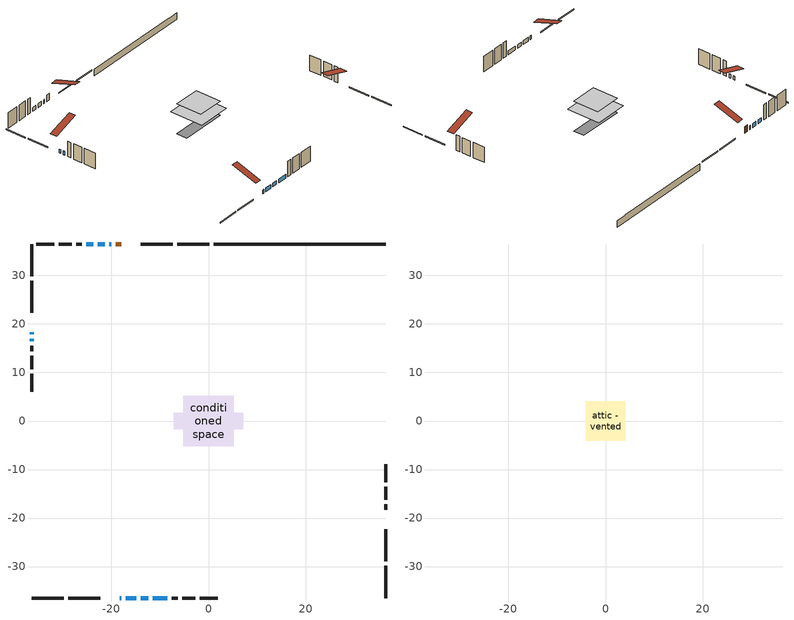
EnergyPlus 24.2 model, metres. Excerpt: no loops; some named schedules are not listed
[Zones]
conditioned space
 floor outside (Floor1 construction): -2.13,-2.13 -2.13,2.13 2.13,2.13 2.13,-2.13 z0.3
 floor adiabatic (AdiabaticFloorConstruction): -5.24,-5.24 -5.24,5.24 5.24,5.24 5.24,-5.24 z2.74
 floor foundation (Slab1 construction): -7.13,-1.71 -7.13,1.71 7.13,1.71 7.13,-1.71 z-1.83
 wall outside (RimJoist1 construction): 0.19,36.47 -6.44,36.47 / -36.47,-36.47 -29.84,-36.47 / -36.47,36.47 -36.47,29.84 / 36.47,-36.47 36.47,-29.84 z0.3:0.6
 wall outside (RimJoist2 construction): -7.37,36.47 -14,36.47 / -28.92,-36.47 -22.29,-36.47 / -36.47,28.92 -36.47,22.29 / 36.47,-28.92 36.47,-22.29 z0.3:0.6
 wall outside (AdiabaticWallConstruction 1): -17.96,36.47 -19.13,36.47 z0.3:2.33
 wall outside (AdiabaticWallConstruction): -20.05,36.47 -20.44,36.47 / -21.36,36.47 -22.8,36.47 / -18.33,-36.47 -17.93,-36.47 / -17,-36.47 -14.88,-36.47 / -36.47,18.33 -36.47,17.85 / -23.72,36.47 -25.16,36.47 / -13.96,-36.47 -12.43,-36.47 / -11.5,-36.47 -8.45,-36.47 / -36.47,16.93 -36.47,16.45 z0.3:1.52
 wall outside (Wall1 construction): -26.08,36.47 -27.24,36.47 / -7.52,-36.47 -6.37,-36.47 / -36.47,15.52 -36.47,14.36 / 36.47,-18.33 36.47,-17.18 z0.3:5.18
 wall outside (Wall2 construction): -28.17,36.47 -30.9,36.47 / -5.44,-36.47 -2.71,-36.47 / -36.47,13.44 -36.47,10.71 / 36.47,-16.25 36.47,-13.52 z0.3:5.18
 wall outside (Wall3 construction): -31.83,36.47 -35.55,36.47 / -1.78,-36.47 1.94,-36.47 / -36.47,9.78 -36.47,6.06 / 36.47,-12.59 36.47,-8.87 z0.3:5.18
 wall foundation (FoundationWall1 construction): 1.12,36.47,-1.83 1.12,36.47,0.3 32.94,36.47,0.3 32.94,36.47,0.14 36.47,36.47,0.14 36.47,36.47,-1.83
 window (WindowConstruction 7): -20.05,36.47 -20.44,36.47 z0.3:1.52
 window (WindowConstruction 4): -21.36,36.47 -22.8,36.47 z0.3:1.52
 window (WindowConstruction 5): -18.33,-36.47 -17.93,-36.47 z0.3:1.52
 window (WindowConstruction 6): -17,-36.47 -14.88,-36.47 z0.3:1.52
 window (WindowConstruction 8): -36.47,18.33 -36.47,17.85 z0.3:1.52
 window (WindowConstruction): -23.72,36.47 -25.16,36.47 z0.3:1.52
 window (WindowConstruction 1): -13.95,-36.47 -12.43,-36.47 z0.3:1.52
 window (WindowConstruction 2): -11.5,-36.47 -8.45,-36.47 z0.3:1.52
 window (WindowConstruction 3): -36.47,16.92 -36.47,16.45 z0.3:1.52
 door (Door): -17.96,36.47 -19.13,36.47 z0.3:2.33
 ceiling adiabatic (AdiabaticFloorConstruction): 5.24,-5.24 5.24,5.24 -5.24,5.24 -5.24,-5.24 z2.74
attic - vented
 floor to conditioned space (Floor2 construction Reversed): -4.09,-4.09 -4.09,4.09 4.09,4.09 4.09,-4.09 z5.18
 roof outside (Roof1 construction): -17.03,36.47,5.18 -17.03,28.51,7.83 -14.93,28.51,7.83 -14.93,36.47,5.18; -19.26,-36.47,5.18 -19.26,-28.51,7.83 -21.36,-28.51,7.83 -21.36,-36.47,5.18; -36.47,19.26,5.18 -28.51,19.26,7.83 -28.51,21.36,7.83 -36.47,21.36,5.18; 36.47,-19.26,5.18 28.51,-19.26,7.83 28.51,-21.36,7.83 36.47,-21.36,5.18
[Building]
Building 1: Terrain=Suburbs
[Site:Location]
Toronto City Centre_ON: Latitude {deg}=43.63; Longitude {deg}=-79.39; Time Zone {hr}=-5; Elevation {m}=77; Keep Site Location Information=Yes
[Site:GroundTemperature:Shallow]
5.01852, 3.26908, 3.12898, 3.95918, 7.29196, 10.6092, 13.4851, 15.3069, 15.4617, 13.9799, 11.1774, 7.9619
[Site:WaterMainsTemperature]
Calculation Method=Schedule; Temperature Schedule=mains temperature schedule
[Material] Roughness=Rough; Thermal Absorptance=0.9
Name | Thickness {m} | Conductivity {W/m-K} | Density {kg/m3} | Specific Heat {J/kg-K} | Solar Absorptance | Visible Absorptance
asphalt or fiberglass shingles | 0.00635 | 0.162714 | 1121.4 | 1465.45 | 0.4 | 0.4
ceiling loosefill ins | 0.169333 | 0.0480833 | 16.02 | 1046.75 | 0.7 | 0.7
ceiling stud and cavity | 0.1397 | 0.11399 | 65.682 | 1177.47 | 0.7 | 0.7
concrete 4.0 in. | 0.1016 | 1.803125 | 2242.8 | 837.4 | 0.7 | 0.7
concrete 8.0 in. | 0.2032 | 1.803125 | 2242.8 | 837.4 | 0.7 | 0.7
door material | 0.04445 | 0.053851 | 512.64 | 1214.23 | 0.7 | 0.7
exterior vertical ins | 0.0457286 | 0.029427 | 32.04 | 1214.23 | 0.7 | 0.7
floor covering | 0.0127 | 0.0433444 | 54.468 | 1339.84 | 0.6 | 0.6
floor rigid ins; rim joist rigid ins | 0.051816 | 0.029427 | 32.04 | 1214.23 | 0.7 | 0.7
floor rigid ins 1; wall rigid ins | 0.512978 | 0.029427 | 32.04 | 1214.23 | 0.7 | 0.7
floor stud and cavity | 0.1397 | 0.0888242 | 92.3553 | 1139.71 | 0.7 | 0.7
floor stud and cavity 1 | 0.1397 | 1.75129 | 37.0049 | 1207.88 | 0.7 | 0.7
furniture material conditioned space 1 | 0.1524 | 0.115458 | 640.8 | 1214.23 | 0.6 | 0.6
gypsum board | 0.0127 | 0.160291 | 801 | 837.4 | 0.6 | 0.6
gypsum board 1 | 0.0127 | 0.160291 | 801 | 837.4 | 0.7 | 0.7
osb sheathing 0.5 in. | 0.0127 | 0.115458 | 512.64 | 1214.23 | 0.7 | 0.7
osb sheathing 0.75 in. | 0.01905 | 0.115458 | 512.64 | 1214.23 | 0.7 | 0.7
osb sheathing 2.0 in. | 0.0508 | 0.115458 | 512.64 | 1214.23 | 0.7 | 0.7
rim joist stud and cavity | 0.0508 | 0.0451784 | 125.044 | 1163.47 | 0.6 | 0.6
rim joist stud and cavity 1 | 0.0508 | 0.0402607 | 125.044 | 1163.47 | 0.6 | 0.6
wall stud and cavity | 0.1397 | 0.0814562 | 139.0536 | 1170.24 | 0.7 | 0.7
wall stud and cavity 1 | 0.1397 | 0.0817921 | 139.0536 | 1170.24 | 0.7 | 0.7
wall stud and cavity 2 | 0.0889 | 0.380278 | 52.3479 | 1209.89 | 0.7 | 0.7
wall stud and cavity 3 | 0.0889 | 0.391764 | 83.0341 | 1211.67 | 0.7 | 0.7
wood siding | 0.0254 | 0.102417 | 544.68 | 1172.36 | 0.4 | 0.4
wood siding 1; wood siding 2; wood siding 3 | 0.0254 | 0.102417 | 544.68 | 1172.36 | 0.7 | 0.7
[WindowMaterial:SimpleGlazingSystem]
Name | U-Factor {W/m2-K} | Solar Heat Gain Coefficient
WindowMaterial | 2.48753 | 0.46
WindowMaterial 1 | 2.333658 | 0.53
WindowMaterial 2 | 2.197386 | 0.59
WindowMaterial 3 | 2.61813 | 0.41
WindowMaterial 4 | 2.17354 | 0.59
WindowMaterial 5 | 7.55855 | 0.54
WindowMaterial 6 | 2.73055 | 0.34
[Construction]
AdiabaticFloorConstruction: floor stud and cavity 1, floor rigid ins 1, osb sheathing 0.75 in., floor covering
AdiabaticWallConstruction: wood siding 2, wall rigid ins, wall stud and cavity 2, gypsum board
AdiabaticWallConstruction 1: wood siding 3, wall rigid ins, wall stud and cavity 2, gypsum board
Door: door material
Floor1 construction: floor stud and cavity, floor rigid ins, osb sheathing 0.75 in., floor covering
Floor2 construction Reversed: gypsum board, ceiling stud and cavity, ceiling loosefill ins
FoundationWall1 construction: concrete 8.0 in., gypsum board 1
furniture construction conditioned space 1: furniture material conditioned space 1
PartitionWallConstruction: gypsum board, wall stud and cavity 3, gypsum board
RimJoist1 construction: wood siding 1, osb sheathing 2.0 in., rim joist stud and cavity
RimJoist2 construction: wood siding 1, rim joist rigid ins, osb sheathing 2.0 in., rim joist stud and cavity 1
Roof1 construction: asphalt or fiberglass shingles
Slab1 construction: concrete 4.0 in.
Wall1 construction; Wall3 construction: wood siding, osb sheathing 0.5 in., wall stud and cavity, gypsum board
Wall2 construction: wood siding, osb sheathing 0.5 in., wall stud and cavity 1, gypsum board
WindowConstruction; WindowConstruction 3; WindowConstruction 4: WindowMaterial
WindowConstruction 1: WindowMaterial 1
WindowConstruction 2: WindowMaterial 2
WindowConstruction 5: WindowMaterial 3
WindowConstruction 6: WindowMaterial 4
WindowConstruction 7: WindowMaterial 5
WindowConstruction 8: WindowMaterial 6
[Zone] Multiplier=1; Part of Total Floor Area=Yes
Name | Volume {m3}
attic - vented | 28.833
conditioned space | 395.8
[Space]
Name | Zone | Volume {m3}
attic - vented 1 | attic - vented | 28.833
conditioned space 1 | conditioned space | 395.8
[ZoneInfiltration:EffectiveLeakageArea]
infil attic - vented 1: Zone or Space=attic - vented 1; Schedule=Always On Discrete; Effective Air Leakage Area {cm2}=2816.42; Stack Coefficient=0.000184647; Wind Coefficient=9.18104e-06
[ZoneMixing]
whole house fan mix: Zone or Space=attic - vented; Schedule=Always On Continuous; Design Flow Rate Calculation Method=Flow/Zone; Design Flow Rate {m3/s}=0; Source Zone or Space=conditioned space
[SurfaceProperty:ExposedFoundationPerimeter]
Slab1: Exposed Perimeter Calculation Method=TotalExposedPerimeter; Total Exposed Perimeter {m}=35.356
[InternalMass] Zone or ZoneList=conditioned space; Space or SpaceList=conditioned space 1
Name | Construction | Surface Area {m2}
furniture mass conditioned space 1 | furniture construction conditioned space 1 | 70.76
partition wall mass | PartitionWallConstruction | 176.9
[Lights]
interior lighting: Zone or ZoneList or Space or SpaceList=conditioned space 1; Schedule=interior lighting schedule; Design Level Calculation Method=LightingLevel; Lighting Level {W}=343.2; Return Air Fraction=0; Fraction Radiant=0.6; Fraction Visible=0.2; Fraction Replaceable=1
[People]
occupants: Zone or ZoneList or Space or SpaceList=conditioned space 1; Number of People Schedule=occupants schedule; Number of People Calculation Method=People; Number of People=3; Fraction Radiant=0.314171; Sensible Heat Fraction=0.56303; Activity Level Schedule=occupants activity schedule; Carbon Dioxide Generation Rate {m3/s-W}=0; Enable ASHRAE 55 Comfort Warnings=No; Mean Radiant Temperature Calculation Type=EnclosureAveraged
[ElectricEquipment] Zone or ZoneList or Space or SpaceList=conditioned space 1; Design Level Calculation Method=EquipmentLevel
Name | Schedule | Design Level {W} | Fraction Latent | Fraction Radiant | Fraction Lost
clothes dryer | clothes dryer schedule | 140.772 | 0.015 | 0.081 | 0.85
clothes washer | clothes washer schedule | 32.1985 | 0.03 | 0.162 | 0.7
cooking range | cooking range schedule | 215.147 | 0.08 | 0.432 | 0.2
dishwasher | dishwasher schedule | 66.8632 | 0.3 | 0.18 | 0.4
fridge | fridge schedule | 72.9452 | 0 | 0.6 | 0
mech vent bath fan 0 | mech vent bath fan 0 schedule | 50.2 | 0 | 0 | 1
mech vent bath fan 1 | mech vent bath fan 1 schedule | 50.2 | 0 | 0 | 1
mech vent house fan | mech vent house fan schedule | 0 | 0 | 0 | 1
mech vent house fan cfis | mech vent house fan cfis schedule | 0 | 0 | 0 | 0
mech vent range fan 0 | mech vent range fan 0 schedule | 57 | 0 | 0 | 1
misc plug loads | misc plug loads schedule | 494.7 | 0.045 | 0.513 | 0.1
whole house fan | Always On Discrete | 0 | 0 | 0 | 1
[OtherEquipment] Zone or ZoneList or Space or SpaceList=conditioned space 1; Design Level Calculation Method=EquipmentLevel
Name | Fuel Type | Schedule | Design Level {W} | Fraction Latent | Fraction Radiant | Fraction Lost
clothes dryer 1 | Electricity | clothes dryer schedule | 0 | 0.015 | 0.081 | 0.85
cooking range 1 | Electricity | cooking range schedule | 0 | 0.08 | 0.432 | 0.2
general water use latent | None | general water use schedule | 62.594 | 1 | 0 | 0
general water use sensible | None | general water use schedule | -61.6891 | 0 | 0.6 | 0
mech vent house fan latent load | None | Always On Discrete | 0 | 1 | 0 | 0
mech vent house fan sensible load | None | Always On Discrete | 0 | 0 | 0 | 0
water heater energy adjustment1 | NaturalGas | Always On Discrete | 0.01 | 0 | 0 | 1
[ZoneInfiltration:DesignFlowRate] Zone or ZoneList or Space or SpaceList=conditioned space 1; Schedule=Always On Discrete; Design Flow Rate Calculation Method=Flow/Zone; Design Flow Rate {m3/s}=0
infil flow; natural vent flow; whole house fan flow
[AvailabilityManager:Scheduled]
central ac and furnace airloop Availability Manager: Schedule=Always On Discrete
[Foundation:Kiva]
Foundation Kiva 1: Initial Indoor Air Temperature {C}=18; Wall Height Above Grade {m}=0.300015; Wall Depth Below Slab {m}=0.2032; Custom Block Material Name 1=exterior vertical ins; Custom Block Depth 1 {m}=2.13; Custom Block X Position 1 {m}=0.2159; Custom Block Z Position 1 {m}=0
[Foundation:Kiva:Settings]
Soil Conductivity {W/m-K}=0.849921; Soil Density {kg/m3}=1842.3; Soil Specific Heat {J/kg-K}=418.7; Ground Solar Absorptivity=0.9; Ground Thermal Absorptivity=0.9; Ground Surface Roughness {m}=0.03; Far-Field Width {m}=40; Deep-Ground Boundary Condition=ZeroFlux; Deep-Ground Depth {m}=40; Minimum Cell Dimension {m}=0.2; Maximum Cell Growth Coefficient=3; Simulation Timestep=Timestep
[Exterior:Lights]
exterior lighting: Schedule=exterior lighting schedule; Design Level {W}=75.6
[EnergyManagementSystem:GlobalVariable]
central_ac_and_furnace_airloop_Fan_RTF
infil_program_Qfan
infil_program_Qinf
natural_vent_program_Qnv
natural_vent_program_Qwhf
[EnergyManagementSystem:Sensor]
Name | Output:Variable or Output:Meter Index Key | Output:Variable or Output:Meter
airflow_gain | infil flow | Infiltration Sensible Heat Gain Energy
airflow_gain_1 | natural vent flow | Infiltration Sensible Heat Gain Energy
airflow_gain_2 | whole house fan flow | Infiltration Sensible Heat Gain Energy
airflow_loss | infil flow | Infiltration Sensible Heat Loss Energy
airflow_loss_1 | natural vent flow | Infiltration Sensible Heat Loss Energy
airflow_loss_2 | whole house fan flow | Infiltration Sensible Heat Loss Energy
clg_load_cond |  | Cooling:EnergyTransfer:Zone:CONDITIONED SPACE
clg_sp_s; clg_sp_s_1 | cooling setpoint | Schedule Value
clothes_dryer_exhaust_0_sch_s | clothes dryer exhaust 0 schedule | Schedule Value
cool_season | cooling season schedule | Schedule Value
htg_load_cond |  | Heating:EnergyTransfer:Zone:CONDITIONED SPACE
htg_sp_s; htg_sp_s_1 | heating setpoint | Schedule Value
ig_ee_conv | clothes dryer | Electric Equipment Convective Heating Energy
ig_ee_conv_2 | cooking range | Electric Equipment Convective Heating Energy
ig_ee_conv_4 | fridge | Electric Equipment Convective Heating Energy
ig_ee_conv_5 | misc plug loads | Electric Equipment Convective Heating Energy
ig_ee_conv_6 | whole house fan | Electric Equipment Convective Heating Energy
ig_ee_rad | clothes dryer | Electric Equipment Radiant Heating Energy
ig_ee_rad_2 | cooking range | Electric Equipment Radiant Heating Energy
ig_ee_rad_4 | fridge | Electric Equipment Radiant Heating Energy
ig_ee_rad_5 | misc plug loads | Electric Equipment Radiant Heating Energy
ig_ee_rad_6 | whole house fan | Electric Equipment Radiant Heating Energy
ig_lgt_conv | interior lighting | Lights Convective Heating Energy
ig_lgt_rad | interior lighting | Lights Radiant Heating Energy
ig_lgt_vis | interior lighting | Lights Visible Radiation Heating Energy
ig_oe_conv | clothes dryer 1 | Other Equipment Convective Heating Energy
ig_oe_conv_1 | cooking range 1 | Other Equipment Convective Heating Energy
ig_oe_conv_2 | general water use latent | Other Equipment Convective Heating Energy
ig_oe_conv_3 | general water use sensible | Other Equipment Convective Heating Energy
ig_oe_conv_4 | water heater energy adjustment1 | Other Equipment Convective Heating Energy
ig_oe_rad | clothes dryer 1 | Other Equipment Radiant Heating Energy
ig_oe_rad_1 | cooking range 1 | Other Equipment Radiant Heating Energy
ig_oe_rad_2 | general water use latent | Other Equipment Radiant Heating Energy
ig_oe_rad_3 | general water use sensible | Other Equipment Radiant Heating Energy
ig_oe_rad_4 | water heater energy adjustment1 | Other Equipment Radiant Heating Energy
ig_ppl_conv | occupants | People Convective Heating Energy
ig_ppl_rad | occupants | People Radiant Heating Energy
im_conv | furniture mass conditioned space 1 | Surface Inside Face Convection Heat Gain Energy
im_conv_1 | partition wall mass | Surface Inside Face Convection Heat Gain Energy
im_ig | furniture mass conditioned space 1 | Surface Inside Face Internal Gains Radiation Heat Gain Energy
im_ig_1 | partition wall mass | Surface Inside Face Internal Gains Radiation Heat Gain Energy
im_lgt | furniture mass conditioned space 1 | Surface Inside Face Lights Radiation Heat Gain Energy
im_lgt_1 | partition wall mass | Surface Inside Face Lights Radiation Heat Gain Energy
im_sol | furniture mass conditioned space 1 | Surface Inside Face Solar Radiation Heat Gain Energy
im_sol_1 | partition wall mass | Surface Inside Face Solar Radiation Heat Gain Energy
im_surf | furniture mass conditioned space 1 | Surface Inside Face Net Surface Thermal Radiation Heat Gain Energy
im_surf_1 | partition wall mass | Surface Inside Face Net Surface Thermal Radiation Heat Gain Energy
mech_vent_bath_fan_0_sch_s | mech vent bath fan 0 schedule | Schedule Value
mech_vent_bath_fan_1_sch_s | mech vent bath fan 1 schedule | Schedule Value
mech_vent_range_fan_0_sch_s | mech vent range fan 0 schedule | Schedule Value
mv_conv | mech vent bath fan 0 | Electric Equipment Convective Heating Energy
mv_conv_1 | mech vent bath fan 1 | Electric Equipment Convective Heating Energy
mv_conv_2 | mech vent house fan | Electric Equipment Convective Heating Energy
mv_conv_3 | mech vent house fan cfis | Electric Equipment Convective Heating Energy
mv_conv_4 | mech vent range fan 0 | Electric Equipment Convective Heating Energy
mv_conv_5 | mech vent house fan latent load | Other Equipment Convective Heating Energy
mv_conv_6 | mech vent house fan sensible load | Other Equipment Convective Heating Energy
mv_rad | mech vent bath fan 0 | Electric Equipment Radiant Heating Energy
mv_rad_1 | mech vent bath fan 1 | Electric Equipment Radiant Heating Energy
mv_rad_2 | mech vent house fan | Electric Equipment Radiant Heating Energy
mv_rad_3 | mech vent house fan cfis | Electric Equipment Radiant Heating Energy
mv_rad_4 | mech vent range fan 0 | Electric Equipment Radiant Heating Energy
mv_rad_5 | mech vent house fan latent load | Other Equipment Radiant Heating Energy
mv_rad_6 | mech vent house fan sensible load | Other Equipment Radiant Heating Energy
natural_vent_s | natural vent schedule | Schedule Value
out_pb_s |  | Site Outdoor Air Barometric Pressure
out_wt_s |  | Site Outdoor Air Humidity Ratio
site_vw_s |  | Site Wind Speed
ss_back_out | Window1 | Surface Window Shortwave from Zone Back Out Window Heat Transfer Rate
ss_back_out_1 | Window10 | Surface Window Shortwave from Zone Back Out Window Heat Transfer Rate
ss_back_out_2 | Window13 | Surface Window Shortwave from Zone Back Out Window Heat Transfer Rate
ss_back_out_3 | Window14 | Surface Window Shortwave from Zone Back Out Window Heat Transfer Rate
ss_back_out_4 | Window15 | Surface Window Shortwave from Zone Back Out Window Heat Transfer Rate
ss_back_out_5 | Window3 | Surface Window Shortwave from Zone Back Out Window Heat Transfer Rate
ss_back_out_6 | Window6 | Surface Window Shortwave from Zone Back Out Window Heat Transfer Rate
ss_back_out_7 | Window8 | Surface Window Shortwave from Zone Back Out Window Heat Transfer Rate
ss_back_out_8 | Window9 | Surface Window Shortwave from Zone Back Out Window Heat Transfer Rate
ss_conv | Door1 | Surface Inside Face Convection Heat Gain Energy
ss_conv_1 | Window1 | Surface Inside Face Convection Heat Gain Energy
ss_conv_2 | Window10 | Surface Inside Face Convection Heat Gain Energy
ss_conv_3 | Window13 | Surface Inside Face Convection Heat Gain Energy
ss_conv_4 | Window14 | Surface Inside Face Convection Heat Gain Energy
ss_conv_5 | Window15 | Surface Inside Face Convection Heat Gain Energy
ss_conv_6 | Window3 | Surface Inside Face Convection Heat Gain Energy
ss_conv_7 | Window6 | Surface Inside Face Convection Heat Gain Energy
ss_conv_8 | Window8 | Surface Inside Face Convection Heat Gain Energy
ss_conv_9 | Window9 | Surface Inside Face Convection Heat Gain Energy
ss_ig | Door1 | Surface Inside Face Internal Gains Radiation Heat Gain Energy
ss_ig_1 | Window1 | Surface Inside Face Internal Gains Radiation Heat Gain Energy
ss_ig_2 | Window10 | Surface Inside Face Internal Gains Radiation Heat Gain Energy
ss_ig_3 | Window13 | Surface Inside Face Internal Gains Radiation Heat Gain Energy
ss_ig_4 | Window14 | Surface Inside Face Internal Gains Radiation Heat Gain Energy
ss_ig_5 | Window15 | Surface Inside Face Internal Gains Radiation Heat Gain Energy
ss_ig_6 | Window3 | Surface Inside Face Internal Gains Radiation Heat Gain Energy
ss_ig_7 | Window6 | Surface Inside Face Internal Gains Radiation Heat Gain Energy
ss_ig_8 | Window8 | Surface Inside Face Internal Gains Radiation Heat Gain Energy
ss_ig_9 | Window9 | Surface Inside Face Internal Gains Radiation Heat Gain Energy
ss_lgt | Door1 | Surface Inside Face Lights Radiation Heat Gain Energy
ss_sol | Door1 | Surface Inside Face Solar Radiation Heat Gain Energy
ss_surf | Door1 | Surface Inside Face Net Surface Thermal Radiation Heat Gain Energy
ss_surf_1 | Window1 | Surface Inside Face Net Surface Thermal Radiation Heat Gain Energy
ss_surf_2 | Window10 | Surface Inside Face Net Surface Thermal Radiation Heat Gain Energy
ss_surf_3 | Window13 | Surface Inside Face Net Surface Thermal Radiation Heat Gain Energy
ss_surf_4 | Window14 | Surface Inside Face Net Surface Thermal Radiation Heat Gain Energy
ss_surf_5 | Window15 | Surface Inside Face Net Surface Thermal Radiation Heat Gain Energy
ss_surf_6 | Window3 | Surface Inside Face Net Surface Thermal Radiation Heat Gain Energy
ss_surf_7 | Window6 | Surface Inside Face Net Surface Thermal Radiation Heat Gain Energy
ss_surf_8 | Window8 | Surface Inside Face Net Surface Thermal Radiation Heat Gain Energy
ss_surf_9 | Window9 | Surface Inside Face Net Surface Thermal Radiation Heat Gain Energy
ss_trans_in | Window1 | Surface Window Transmitted Solar Radiation Rate
ss_trans_in_1 | Window10 | Surface Window Transmitted Solar Radiation Rate
ss_trans_in_2 | Window13 | Surface Window Transmitted Solar Radiation Rate
ss_trans_in_3 | Window14 | Surface Window Transmitted Solar Radiation Rate
ss_trans_in_4 | Window15 | Surface Window Transmitted Solar Radiation Rate
ss_trans_in_5 | Window3 | Surface Window Transmitted Solar Radiation Rate
ss_trans_in_6 | Window6 | Surface Window Transmitted Solar Radiation Rate
ss_trans_in_7 | Window8 | Surface Window Transmitted Solar Radiation Rate
ss_trans_in_8 | Window9 | Surface Window Transmitted Solar Radiation Rate
ss_trans_out | Window1 | Surface Inside Face Initial Transmitted Diffuse Transmitted Out Window Solar Radiation Rate
ss_trans_out_1 | Window10 | Surface Inside Face Initial Transmitted Diffuse Transmitted Out Window Solar Radiation Rate
ss_trans_out_2 | Window13 | Surface Inside Face Initial Transmitted Diffuse Transmitted Out Window Solar Radiation Rate
ss_trans_out_3 | Window14 | Surface Inside Face Initial Transmitted Diffuse Transmitted Out Window Solar Radiation Rate
ss_trans_out_4 | Window15 | Surface Inside Face Initial Transmitted Diffuse Transmitted Out Window Solar Radiation Rate
ss_trans_out_5 | Window3 | Surface Inside Face Initial Transmitted Diffuse Transmitted Out Window Solar Radiation Rate
ss_trans_out_6 | Window6 | Surface Inside Face Initial Transmitted Diffuse Transmitted Out Window Solar Radiation Rate
ss_trans_out_7 | Window8 | Surface Inside Face Initial Transmitted Diffuse Transmitted Out Window Solar Radiation Rate
ss_trans_out_8 | Window9 | Surface Inside Face Initial Transmitted Diffuse Transmitted Out Window Solar Radiation Rate
s_conv | Floor1 | Surface Inside Face Convection Heat Gain Energy
s_conv_1 | Floor2 | Surface Inside Face Convection Heat Gain Energy
s_conv_10 | RimJoist2:180 | Surface Inside Face Convection Heat Gain Energy
s_conv_11 | RimJoist2:270 | Surface Inside Face Convection Heat Gain Energy
s_conv_12 | RimJoist2:90 | Surface Inside Face Convection Heat Gain Energy
s_conv_13 | Slab1 | Surface Inside Face Convection Heat Gain Energy
s_conv_14 | Wall1:0 | Surface Inside Face Convection Heat Gain Energy
s_conv_15 | Wall1:180 | Surface Inside Face Convection Heat Gain Energy
s_conv_16 | Wall1:270 | Surface Inside Face Convection Heat Gain Energy
s_conv_17 | Wall1:90 | Surface Inside Face Convection Heat Gain Energy
s_conv_18 | Wall2:0 | Surface Inside Face Convection Heat Gain Energy
s_conv_19 | Wall2:180 | Surface Inside Face Convection Heat Gain Energy
s_conv_2 | FoundationWall1 | Surface Inside Face Convection Heat Gain Energy
s_conv_20 | Wall2:270 | Surface Inside Face Convection Heat Gain Energy
s_conv_21 | Wall2:90 | Surface Inside Face Convection Heat Gain Energy
s_conv_22 | Wall3:0 | Surface Inside Face Convection Heat Gain Energy
s_conv_23 | Wall3:180 | Surface Inside Face Convection Heat Gain Energy
s_conv_24 | Wall3:270 | Surface Inside Face Convection Heat Gain Energy
s_conv_25 | Wall3:90 | Surface Inside Face Convection Heat Gain Energy
s_conv_3 | inferred conditioned ceiling | Surface Inside Face Convection Heat Gain Energy
s_conv_4 | inferred conditioned floor | Surface Inside Face Convection Heat Gain Energy
s_conv_5 | RimJoist1:0 | Surface Inside Face Convection Heat Gain Energy
s_conv_6 | RimJoist1:180 | Surface Inside Face Convection Heat Gain Energy
s_conv_7 | RimJoist1:270 | Surface Inside Face Convection Heat Gain Energy
s_conv_8 | RimJoist1:90 | Surface Inside Face Convection Heat Gain Energy
s_conv_9 | RimJoist2:0 | Surface Inside Face Convection Heat Gain Energy
s_ig | Floor1 | Surface Inside Face Internal Gains Radiation Heat Gain Energy
s_ig_1 | Floor2 | Surface Inside Face Internal Gains Radiation Heat Gain Energy
s_ig_10 | RimJoist2:180 | Surface Inside Face Internal Gains Radiation Heat Gain Energy
s_ig_11 | RimJoist2:270 | Surface Inside Face Internal Gains Radiation Heat Gain Energy
s_ig_12 | RimJoist2:90 | Surface Inside Face Internal Gains Radiation Heat Gain Energy
s_ig_13 | Slab1 | Surface Inside Face Internal Gains Radiation Heat Gain Energy
s_ig_14 | Wall1:0 | Surface Inside Face Internal Gains Radiation Heat Gain Energy
s_ig_15 | Wall1:180 | Surface Inside Face Internal Gains Radiation Heat Gain Energy
s_ig_16 | Wall1:270 | Surface Inside Face Internal Gains Radiation Heat Gain Energy
s_ig_17 | Wall1:90 | Surface Inside Face Internal Gains Radiation Heat Gain Energy
s_ig_18 | Wall2:0 | Surface Inside Face Internal Gains Radiation Heat Gain Energy
